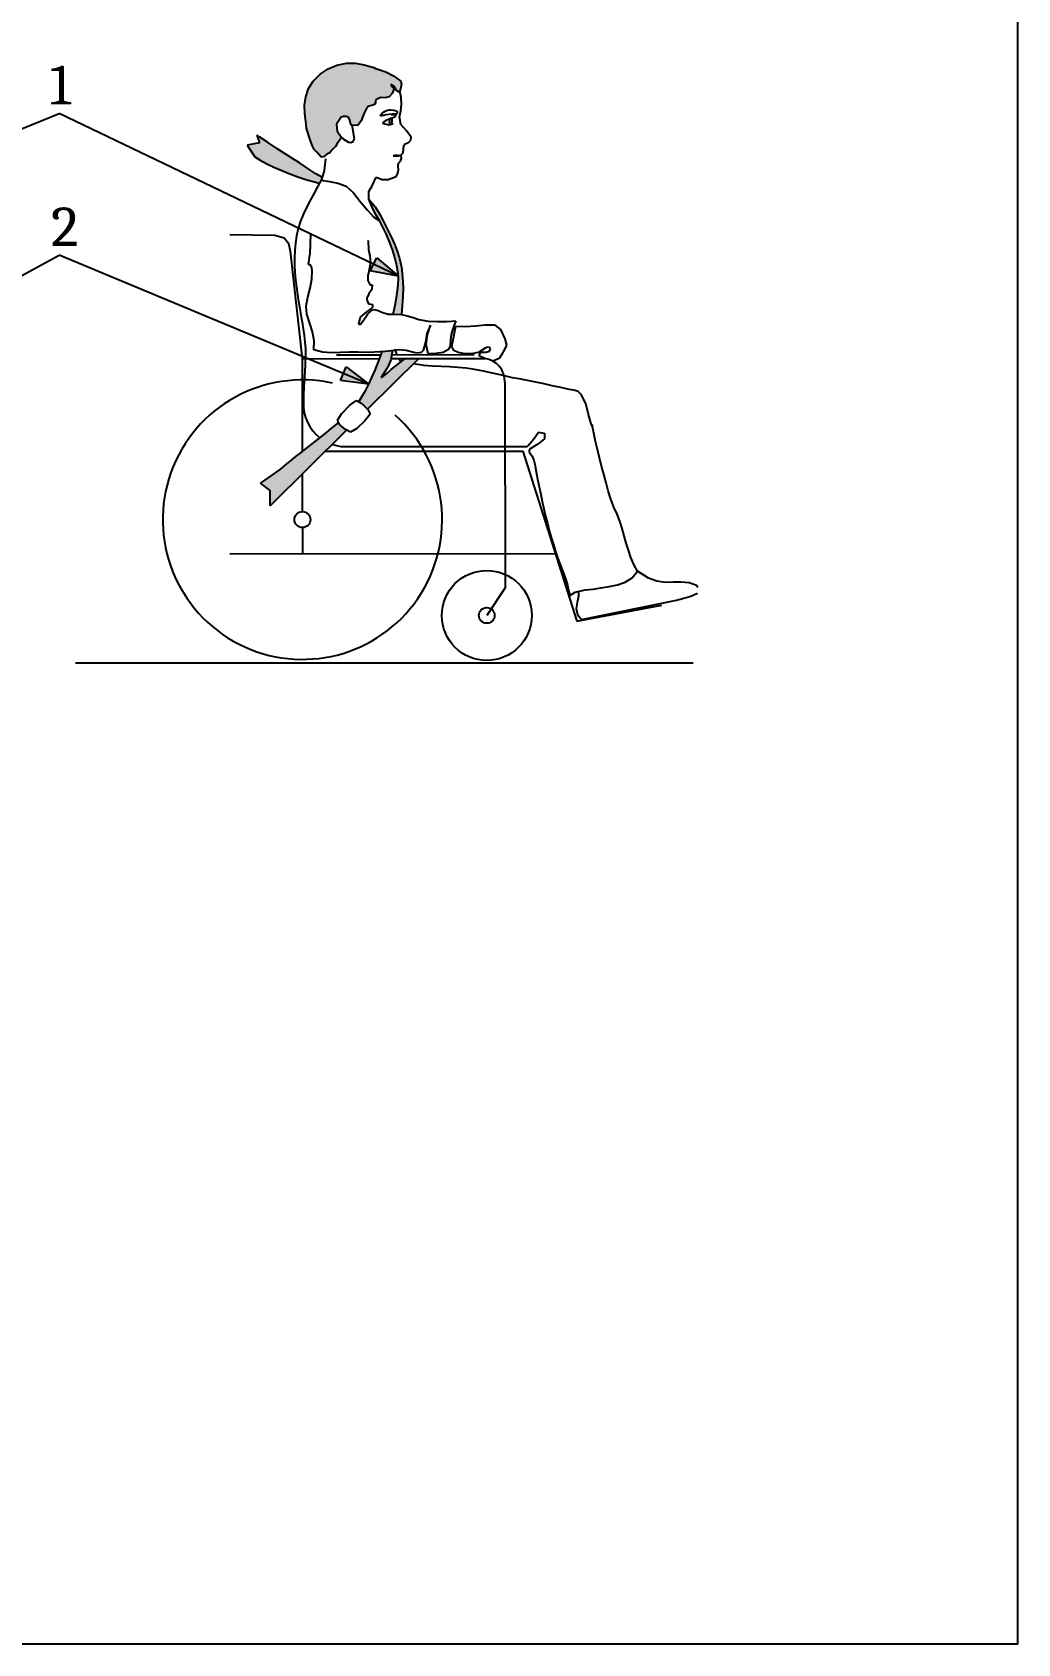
# Model space of a CAD drawing. Extents: x 0 to 170, y 0 to 235.
# Drawn here: x 80.6 to 170, y 0 to 146.1 of the extents above; entities that cross this region are included whole.
import ezdxf

# ---------------------------------------------------------------- set-up
doc = ezdxf.new("R2010")
doc.units = 0
for name, color, linetype in [('00.1-SYMBOLS', 3, 'CONTINUOUS'), ('00.3-HATCHING', 3, 'CONTINUOUS'), ('00.4-TEXT', 2, 'CONTINUOUS'), ('001-SYMBOLS', 2, 'CONTINUOUS'), ('01.4-CONTINUOUS-035', 7, 'CONTINUOUS'), ('013-CONTINUOUS-025', 3, 'CONTINUOUS'), ('014-CONTINUOUS-035', 4, 'CONTINUOUS'), ('015-CONTINUOUS-050', 7, 'CONTINUOUS')]:
    doc.layers.add(name, color=color, linetype=linetype)
doc.layers.add('00.8-CADRES', color=9, linetype='CONTINUOUS', plot=False)
doc.styles.add('Cambria-3-5', font='Cambria.ttf', dxfattribs={"height": 3.5})
doc.styles.add('Latin-2-5', font='ISOCP.SHX', dxfattribs={"height": 2.5})
doc.dimstyles.new('ISO129', dxfattribs={"dimscale": 0, "dimtxt": 2.5, "dimasz": 2.5, "dimexe": 1.5, "dimexo": 0, "dimgap": 1.5, "dimtad": 1, "dimdsep": 46, "dimlunit": 6, "dimtxsty": 'Latin-2-5', "dimcen": 2.5, "dimclrd": 256, "dimclre": 256, "dimclrt": 256, "dimaunit": 1, "dimadec": 0, "dimazin": 0, "dimtfac": 2.5, "dimtdec": 1, "dimtmove": 0, "dimatfit": 3, "dimfxl": 1, "dimtolj": 1, "dimtzin": 0, "dimarcsym": 0})

# ---------------------------------------------------------------- blocks, each defined once
blk = doc.blocks.new('FL30°')
at = {"layer": '001-SYMBOLS'}
blk.add_hatch(color=0, dxfattribs=at).paths.add_polyline_path([(0, 0), (-1, 0.268), (-1, -0.268)])
at = {"layer": '001-SYMBOLS', "color": 0}
for p, q in [((-1, 0.268), (0, 0)), ((-1, -0.268), (-1, 0.268)), ((-1, -0.268), (-1, 0.268)), ((0, 0), (-1, -0.268))]:
    blk.add_line(p, q, dxfattribs=at)

msp = doc.modelspace()

# ---------------------------------------------------------------- hatches: boundary and pattern name
at = {"layer": '00.3-HATCHING'}
for points in [[(109.94, 143.32), (109.14, 143.32), (108.26, 143.15), (107.46, 142.83), (106.73, 142.35), (106.1, 141.71), (105.68, 141.03), (105.43, 140.29), (105.32, 139.52), (105.34, 138.75), (105.4, 138.28), (105.46, 137.79), (105.5, 137.42), (105.82, 136.37), (106.03, 135.81), (106.2, 135.51), (106.44, 135.25), (106.82, 134.82), (107.04, 134.85), (107.35, 135.08), (107.6, 135.2), (107.69, 135.3), (107.89, 135.54), (108.12, 135.79), (108.29, 136.04), (108.5, 136.31), (108.68, 136.6), (108.28, 137.18), (108.22, 137.81), (108.63, 138.43), (108.84, 138.5), (109.09, 138.5), (109.3, 138.43), (109.44, 138.17), (109.5, 137.87), (109.57, 137.7), (110.15, 137.69), (110.46, 138.12), (110.69, 138.75), (110.99, 139.34), (111.16, 139.43), (111.41, 139.5), (111.67, 139.58), (111.76, 139.73), (111.77, 139.89), (111.8, 140.01), (112.22, 140.23), (112.6, 140.19), (113.01, 140.28), (113.27, 140.58), (113.44, 141.03), (113.17, 141.25), (113.17, 141.34), (113.17, 141.41), (113.17, 141.44), (113.46, 141.26), (113.65, 140.85), (113.9, 140.71), (114.02, 140.97), (114.1, 141.42), (114.06, 141.71), (113.4, 142.19), (112.69, 142.55), (111.88, 142.81), (111.75, 142.86), (111.6, 142.93), (111.48, 142.97), (110.72, 143.19)], [(103.65, 135.04), (102.82, 135.59), (101.95, 136.17), (101.26, 136.63), (100.99, 136.81), (101.23, 136.11), (100.12, 135.9), (100.8, 134.85), (101.3, 134.53), (101.89, 134.21), (102.55, 133.9), (103.25, 133.59), (103.98, 133.3), (104.72, 133.04), (105.43, 132.8), (106.1, 132.59), (106.66, 132.44), (106.85, 132.8), (106.91, 132.99), (106.36, 133.31), (105.62, 133.79), (104.86, 134.3), (104.24, 134.69)], [(114.23, 122.16), (114.25, 122.96), (114.21, 123.95), (114.1, 124.83), (113.94, 125.61), (113.73, 126.3), (113.49, 126.92), (113.25, 127.46), (113, 127.96), (112.76, 128.42), (112.55, 128.85), (112.19, 129.58), (111.72, 130.32), (111.16, 131), (111.37, 130.48), (111.53, 130.06), (111.83, 129.55), (112.14, 129), (112.45, 128.41), (112.75, 127.79), (113.04, 127.13), (113.3, 126.44), (113.52, 125.72), (113.7, 124.98), (113.82, 124.22), (113.84, 123.79), (113.82, 123.28), (113.76, 122.71), (113.67, 122.08), (113.54, 121.4), (113.38, 120.69), (113.36, 120.57), (114.1, 120.53), (114.18, 121.36)], [(110.87, 113.68), (110.59, 113.21), (110.23, 112.63), (110.53, 112.47), (111.04, 111.95), (115.68, 116.54), (114.44, 116.54), (113.19, 115.56), (112.74, 115.15), (112.39, 114.88), (112.27, 114.84), (112.47, 115.15), (112.7, 115.5), (112.92, 115.93), (113.14, 116.44), (113.31, 117.31), (112.36, 117.2), (112.26, 116.9), (112.26, 116.9), (111.99, 116.18), (111.72, 115.49), (111.43, 114.83), (111.15, 114.22)], [(104.17, 107.37), (103.86, 107.11), (103.12, 106.5), (102.29, 105.9), (101.61, 105.44), (101.34, 105.25), (102.2, 104.58), (102.2, 103.18), (109.13, 110.05), (109.03, 110.11), (108.53, 110.55), (108.42, 110.76), (107.72, 110.19), (107.14, 109.7), (106.56, 109.24), (106, 108.8), (105.47, 108.39), (104.98, 108.01), (104.54, 107.67)]]:
    msp.add_hatch(color=256, dxfattribs=at).paths.add_polyline_path(points)

# ---------------------------------------------------------------- linework, layer by layer
at = {"layer": '00.8-CADRES'}
msp.add_lwpolyline([(0, 0), (170, 0), (170, 235), (0, 235)], close=True, dxfattribs=at)
at = {"layer": '01.4-CONTINUOUS-035'}
for p, q in [((108.26, 143.15), (109.14, 143.32)), ((108.26, 143.15), (109.14, 143.32)), ((109.14, 143.32), (109.94, 143.32)), ((109.14, 143.32), (109.94, 143.32)), ((109.94, 143.32), (110.72, 143.19)), ((109.94, 143.32), (110.72, 143.19)), ((106.1, 141.71), (106.73, 142.35)), ((106.1, 141.71), (106.73, 142.35)), ((106.73, 142.35), (107.46, 142.83)), ((106.73, 142.35), (107.46, 142.83)), ((107.46, 142.83), (108.26, 143.15)), ((107.46, 142.83), (108.26, 143.15)), ((110.72, 143.19), (111.48, 142.97)), ((110.72, 143.19), (111.48, 142.97)), ((111.48, 142.97), (111.6, 142.93)), ((111.48, 142.97), (111.6, 142.93)), ((111.6, 142.93), (111.75, 142.86)), ((111.6, 142.93), (111.75, 142.86)), ((111.75, 142.86), (111.88, 142.81)), ((111.75, 142.86), (111.88, 142.81)), ((111.88, 142.81), (112.69, 142.55)), ((111.88, 142.81), (112.69, 142.55)), ((112.69, 142.55), (113.4, 142.19)), ((112.69, 142.55), (113.4, 142.19)), ((113.4, 142.19), (114.06, 141.71)), ((113.4, 142.19), (114.06, 141.71)), ((105.43, 140.29), (105.68, 141.03)), ((105.43, 140.29), (105.68, 141.03)), ((105.68, 141.03), (106.1, 141.71)), ((105.68, 141.03), (106.1, 141.71)), ((113.27, 140.58), (113.01, 140.28)), ((113.27, 140.58), (113.01, 140.28)), ((113.46, 141.26), (113.17, 141.44)), ((113.17, 141.44), (113.17, 141.41)), ((113.46, 141.26), (113.17, 141.44)), ((113.17, 141.41), (113.17, 141.34)), ((113.17, 141.34), (113.17, 141.25)), ((113.17, 141.25), (113.44, 141.03)), ((113.17, 141.25), (113.44, 141.03)), ((113.44, 141.03), (113.27, 140.58)), ((113.44, 141.03), (113.27, 140.58)), ((113.65, 140.85), (113.46, 141.26)), ((113.65, 140.85), (113.46, 141.26)), ((113.9, 140.71), (113.65, 140.85)), ((113.9, 140.71), (113.65, 140.85)), ((114.02, 140.97), (113.9, 140.71)), ((114.02, 140.97), (113.9, 140.71)), ((114.08, 140.22), (113.95, 140.81)), ((114.08, 140.22), (113.95, 140.81)), ((114.1, 141.42), (114.02, 140.97)), ((114.1, 141.42), (114.02, 140.97)), ((114.06, 141.71), (114.1, 141.42)), ((114.06, 141.71), (114.1, 141.42)), ((105.32, 139.52), (105.43, 140.29)), ((105.32, 139.52), (105.43, 140.29)), ((105.34, 138.75), (105.32, 139.52)), ((105.34, 138.75), (105.32, 139.52)), ((110.99, 139.34), (110.69, 138.75)), ((110.99, 139.34), (110.69, 138.75)), ((111.16, 139.43), (110.99, 139.34)), ((111.16, 139.43), (110.99, 139.34)), ((111.41, 139.5), (111.16, 139.43)), ((111.41, 139.5), (111.16, 139.43)), ((111.67, 139.58), (111.41, 139.5)), ((111.67, 139.58), (111.41, 139.5)), ((111.76, 139.73), (111.67, 139.58)), ((111.76, 139.73), (111.67, 139.58)), ((111.77, 139.89), (111.76, 139.73)), ((111.77, 139.89), (111.76, 139.73)), ((111.8, 140.01), (111.77, 139.89)), ((111.8, 140.01), (111.77, 139.89)), ((112.22, 140.23), (111.8, 140.01)), ((112.22, 140.23), (111.8, 140.01)), ((112.6, 140.19), (112.22, 140.23)), ((112.6, 140.19), (112.22, 140.23)), ((112.36, 138.79), (112.47, 138.88)), ((112.47, 138.88), (112.64, 138.99)), ((113.01, 140.28), (112.6, 140.19)), ((113.01, 140.28), (112.6, 140.19)), ((112.64, 138.99), (112.78, 139.03)), ((112.78, 139.03), (112.96, 139.1)), ((112.96, 139.1), (113.16, 139.11)), ((113.16, 139.11), (113.41, 139.08)), ((113.41, 139.08), (113.63, 139.02)), ((113.63, 139.02), (113.69, 138.97)), ((113.69, 138.97), (113.71, 138.89)), ((113.71, 138.89), (113.71, 138.8)), ((113.93, 138.48), (114.05, 139.01)), ((113.93, 138.48), (114.05, 139.01)), ((114.05, 139.01), (114.11, 139.6)), ((114.05, 139.01), (114.11, 139.6)), ((114.11, 139.6), (114.08, 140.22)), ((114.11, 139.6), (114.08, 140.22)), ((105.4, 138.28), (105.34, 138.75)), ((105.4, 138.28), (105.34, 138.75)), ((105.46, 137.79), (105.4, 138.28)), ((105.46, 137.79), (105.4, 138.28)), ((105.51, 137.38), (105.46, 137.79)), ((105.51, 137.38), (105.46, 137.79)), ((105.82, 136.37), (105.51, 137.4)), ((105.82, 136.37), (105.51, 137.4)), ((105.51, 137.4), (105.51, 137.38)), ((105.51, 137.4), (105.51, 137.38)), ((108.63, 138.43), (108.22, 137.81)), ((108.63, 138.43), (108.22, 137.81)), ((108.22, 137.81), (108.28, 137.18)), ((108.22, 137.81), (108.28, 137.18)), ((108.84, 138.5), (108.63, 138.43)), ((108.84, 138.5), (108.63, 138.43)), ((109.09, 138.5), (108.84, 138.5)), ((109.09, 138.5), (108.84, 138.5)), ((109.3, 138.43), (109.09, 138.5)), ((109.3, 138.43), (109.09, 138.5)), ((109.44, 138.17), (109.3, 138.43)), ((109.44, 138.17), (109.3, 138.43)), ((109.5, 137.87), (109.44, 138.17)), ((109.5, 137.87), (109.44, 138.17)), ((109.57, 137.7), (109.5, 137.87)), ((109.57, 137.7), (109.5, 137.87)), ((110.15, 137.69), (109.57, 137.7)), ((110.15, 137.69), (109.57, 137.7)), ((109.86, 136.46), (109.63, 137.7)), ((110.46, 138.12), (110.15, 137.69)), ((110.46, 138.12), (110.15, 137.69)), ((110.69, 138.75), (110.46, 138.12)), ((110.69, 138.75), (110.46, 138.12)), ((112.21, 138.53), (112.27, 138.69)), ((112.38, 138.59), (112.21, 138.53)), ((112.27, 138.69), (112.36, 138.79)), ((112.52, 138.6), (112.38, 138.59)), ((112.49, 137.97), (112.39, 137.89)), ((112.39, 137.89), (112.59, 137.83)), ((112.72, 138.13), (112.49, 137.97)), ((112.72, 138.64), (112.52, 138.6)), ((112.59, 137.83), (112.96, 137.75)), ((112.97, 138.69), (112.72, 138.64)), ((112.99, 138.27), (112.72, 138.13)), ((112.96, 137.75), (113.31, 137.84)), ((113.29, 138.7), (112.97, 138.69)), ((113.13, 138.32), (112.99, 138.27)), ((113.03, 137.98), (113.06, 138.15)), ((113.03, 137.98), (113.06, 138.15)), ((113.07, 137.81), (113.03, 137.98)), ((113.07, 137.81), (113.03, 137.98)), ((113.06, 138.15), (113.09, 138.32)), ((113.06, 138.15), (113.09, 138.32)), ((113.12, 137.79), (113.07, 137.81)), ((113.12, 137.79), (113.07, 137.81)), ((113.09, 138.32), (113.09, 138.31)), ((113.09, 138.32), (113.09, 138.31)), ((113.09, 138.29), (113.28, 138.32)), ((113.09, 138.31), (113.09, 138.3)), ((113.09, 138.31), (113.09, 138.3)), ((113.09, 138.3), (113.09, 138.29)), ((113.09, 138.3), (113.09, 138.29)), ((113.17, 137.83), (113.12, 137.79)), ((113.17, 137.83), (113.12, 137.79)), ((113.26, 138.35), (113.13, 138.32)), ((113.37, 138.7), (113.17, 138.67)), ((113.17, 138.67), (113.63, 138.67)), ((113.2, 137.89), (113.17, 137.83)), ((113.2, 137.89), (113.17, 137.83)), ((113.24, 138.03), (113.2, 137.89)), ((113.24, 138.03), (113.2, 137.89)), ((113.25, 138.18), (113.24, 138.03)), ((113.25, 138.18), (113.24, 138.03)), ((113.26, 138.33), (113.25, 138.32)), ((113.25, 138.32), (113.25, 138.18)), ((113.26, 138.32), (113.25, 138.32)), ((113.25, 138.32), (113.25, 138.18)), ((113.42, 138.4), (113.26, 138.35)), ((113.27, 138.33), (113.26, 138.33)), ((113.27, 138.32), (113.26, 138.32)), ((113.28, 138.32), (113.27, 138.33)), ((113.28, 138.32), (113.27, 138.32)), ((113.55, 138.72), (113.29, 138.7)), ((113.31, 137.84), (113.32, 137.85)), ((113.32, 137.85), (113.35, 137.88)), ((113.35, 137.88), (113.36, 137.89)), ((113.59, 138.7), (113.37, 138.7)), ((113.49, 138.45), (113.42, 138.4)), ((113.56, 138.53), (113.49, 138.45)), ((113.59, 138.69), (113.55, 138.72)), ((113.63, 138.62), (113.56, 138.53)), ((113.71, 138.8), (113.59, 138.7)), ((113.61, 138.65), (113.59, 138.69)), ((113.63, 138.67), (113.61, 138.65)), ((114.06, 137.77), (113.93, 138.48)), ((114.06, 137.77), (113.93, 138.48)), ((114.59, 137.18), (114.06, 137.77)), ((114.59, 137.18), (114.06, 137.77)), ((101.23, 136.11), (100.12, 135.9)), ((100.99, 136.81), (101.23, 136.11)), ((101.26, 136.63), (100.99, 136.81)), ((101.95, 136.17), (101.26, 136.63)), ((102.82, 135.59), (101.95, 136.17)), ((106.03, 135.81), (105.82, 136.37)), ((106.03, 135.81), (105.82, 136.37)), ((108.29, 136.04), (108.12, 135.79)), ((108.29, 136.04), (108.12, 135.79)), ((108.28, 137.18), (108.68, 136.6)), ((108.28, 137.18), (108.68, 136.6)), ((108.5, 136.31), (108.29, 136.04)), ((108.5, 136.31), (108.29, 136.04)), ((108.68, 136.6), (108.5, 136.31)), ((108.68, 136.6), (108.5, 136.31)), ((108.68, 136.6), (108.86, 136.44)), ((108.86, 136.44), (109.3, 136.17)), ((108.86, 136.44), (109.3, 136.17)), ((109.3, 136.17), (109.53, 136.13)), ((109.3, 136.17), (109.53, 136.13)), ((109.53, 136.13), (109.74, 136.23)), ((109.53, 136.13), (109.74, 136.23)), ((109.74, 136.23), (109.86, 136.46)), ((109.74, 136.23), (109.86, 136.46)), ((114.33, 135.88), (114.44, 136.03)), ((114.33, 135.88), (114.44, 136.03)), ((114.44, 136.03), (114.76, 136.15)), ((114.44, 136.03), (114.76, 136.15)), ((115, 136.62), (114.59, 137.18)), ((115, 136.62), (114.59, 137.18)), ((114.76, 136.15), (114.97, 136.36)), ((114.76, 136.15), (114.97, 136.36)), ((114.97, 136.36), (115, 136.62)), ((114.97, 136.36), (115, 136.62)), ((100.12, 135.9), (100.8, 134.85)), ((100.8, 134.85), (101.3, 134.53)), ((101.3, 134.53), (101.89, 134.21)), ((103.65, 135.04), (102.82, 135.59)), ((104.24, 134.69), (103.65, 135.04)), ((104.86, 134.3), (104.24, 134.69)), ((106.2, 135.51), (106.03, 135.81)), ((106.2, 135.51), (106.03, 135.81)), ((106.44, 135.25), (106.2, 135.51)), ((106.44, 135.25), (106.2, 135.51)), ((106.82, 134.82), (106.44, 135.25)), ((106.82, 134.82), (106.44, 135.25)), ((107.04, 134.85), (106.82, 134.82)), ((107.04, 134.85), (106.82, 134.82)), ((107.35, 135.08), (107.04, 134.85)), ((107.35, 135.08), (107.04, 134.85)), ((107.22, 134.65), (107.1, 133.61)), ((107.22, 134.65), (107.1, 133.61)), ((107.6, 135.2), (107.35, 135.08)), ((107.6, 135.2), (107.35, 135.08)), ((107.69, 135.3), (107.6, 135.2)), ((107.69, 135.3), (107.6, 135.2)), ((107.89, 135.54), (107.69, 135.3)), ((107.89, 135.54), (107.69, 135.3)), ((108.12, 135.79), (107.89, 135.54)), ((108.12, 135.79), (107.89, 135.54)), ((113.51, 134.95), (113.36, 134.93)), ((113.51, 134.95), (113.36, 134.93)), ((113.36, 134.93), (113.65, 134.91)), ((113.36, 134.93), (113.65, 134.91)), ((113.82, 134.96), (113.51, 134.95)), ((113.82, 134.96), (113.51, 134.95)), ((113.65, 134.91), (114.02, 134.97)), ((113.65, 134.91), (114.02, 134.97)), ((114.01, 134.93), (113.82, 134.96)), ((114.01, 134.93), (113.82, 134.96)), ((113.85, 134.27), (114.01, 134.45)), ((113.85, 134.27), (114.01, 134.45)), ((114.06, 134.89), (114.01, 134.93)), ((114.06, 134.89), (114.01, 134.93)), ((114.01, 134.45), (114.12, 134.71)), ((114.01, 134.45), (114.12, 134.71)), ((114.02, 134.97), (114.28, 135.2)), ((114.02, 134.97), (114.28, 135.2)), ((114.1, 134.81), (114.06, 134.89)), ((114.1, 134.81), (114.06, 134.89)), ((114.12, 134.71), (114.1, 134.81)), ((114.12, 134.71), (114.1, 134.81)), ((114.28, 135.2), (114.29, 135.53)), ((114.28, 135.2), (114.29, 135.53)), ((114.29, 135.53), (114.33, 135.88)), ((114.29, 135.53), (114.33, 135.88)), ((101.89, 134.21), (102.55, 133.9)), ((102.55, 133.9), (103.25, 133.59)), ((103.25, 133.59), (103.98, 133.3)), ((103.98, 133.3), (104.72, 133.04)), ((104.72, 133.04), (105.43, 132.8)), ((105.62, 133.79), (104.86, 134.3)), ((106.36, 133.31), (105.62, 133.79)), ((106.9, 132.99), (106.36, 133.31)), ((107.1, 133.61), (106.85, 132.8)), ((107.1, 133.61), (106.85, 132.8)), ((111.47, 132.26), (111.83, 132.99)), ((111.47, 132.26), (111.83, 132.99)), ((111.83, 132.99), (112.37, 132.8)), ((111.83, 132.99), (112.37, 132.8)), ((112.91, 132.78), (113.63, 133.05)), ((112.91, 132.78), (113.63, 133.05)), ((113.63, 133.05), (113.75, 133.26)), ((113.63, 133.05), (113.75, 133.26)), ((113.75, 133.26), (113.83, 133.65)), ((113.75, 133.26), (113.83, 133.65)), ((113.82, 133.99), (113.85, 134.27)), ((113.82, 133.99), (113.85, 134.27)), ((113.83, 133.65), (113.82, 133.99)), ((113.83, 133.65), (113.82, 133.99)), ((105.43, 132.8), (106.1, 132.59)), ((106.19, 131.56), (105.85, 130.93)), ((106.19, 131.56), (105.85, 130.93)), ((106.1, 132.59), (106.66, 132.44)), ((106.53, 132.19), (106.19, 131.56)), ((106.53, 132.19), (106.19, 131.56)), ((106.85, 132.8), (106.53, 132.19)), ((106.85, 132.8), (106.53, 132.19)), ((106.82, 132.74), (107.58, 132.59)), ((107.58, 132.59), (108.34, 132.46)), ((108.34, 132.46), (109.1, 132.17)), ((109.1, 132.17), (109.76, 131.59)), ((109.76, 131.59), (110.37, 130.78)), ((111.16, 131.71), (111.47, 132.26)), ((111.16, 131.71), (111.47, 132.26)), ((111.16, 131), (111.16, 131.71)), ((111.16, 131), (111.16, 131.71)), ((112.37, 132.8), (112.91, 132.78)), ((112.37, 132.8), (112.91, 132.78)), ((105.53, 130.3), (105.23, 129.66)), ((105.53, 130.3), (105.23, 129.66)), ((105.85, 130.93), (105.53, 130.3)), ((105.85, 130.93), (105.53, 130.3)), ((110.37, 130.78), (111.02, 129.99)), ((111.37, 130.48), (111.16, 131)), ((111.16, 131), (111.72, 130.32)), ((111.53, 130.06), (111.37, 130.48)), ((111.72, 130.32), (112.19, 129.58)), ((104.96, 129.01), (104.75, 128.35)), ((104.96, 129.01), (104.75, 128.35)), ((105.23, 129.66), (104.96, 129.01)), ((105.23, 129.66), (104.96, 129.01)), ((111.02, 129.99), (111.62, 129.36)), ((111.83, 129.55), (111.53, 130.06)), ((111.62, 129.36), (112.1, 129.06)), ((112.14, 129), (111.83, 129.55)), ((112.45, 128.41), (112.14, 129)), ((112.19, 129.58), (112.55, 128.85)), ((112.55, 128.85), (112.76, 128.42)), ((98.54, 127.8), (102.63, 127.75)), ((102.63, 127.75), (103.46, 127.5)), ((103.46, 127.5), (103.86, 127.02)), ((104.59, 127.69), (104.49, 127.01)), ((104.59, 127.69), (104.49, 127.01)), ((104.75, 128.35), (104.59, 127.69)), ((104.75, 128.35), (104.59, 127.69)), ((105.85, 126.86), (105.88, 127.91)), ((105.85, 126.86), (105.88, 127.91)), ((111.1, 127.23), (111.1, 127.25)), ((111.1, 127.25), (111.1, 127.23)), ((111.1, 127.23), (111.1, 127.23)), ((111.1, 127.23), (111.12, 126.44)), ((111.1, 127.23), (111.12, 126.44)), ((112.75, 127.79), (112.45, 128.41)), ((113.04, 127.13), (112.75, 127.79)), ((112.76, 128.42), (113, 127.96)), ((113, 127.96), (113.25, 127.46)), ((113.25, 127.46), (113.49, 126.92)), ((103.86, 127.02), (104.03, 126.29)), ((104.03, 126.29), (105.1, 116.53)), ((104.43, 126.34), (104.4, 125.67)), ((104.43, 126.34), (104.4, 125.67)), ((104.49, 127.01), (104.43, 126.34)), ((104.49, 127.01), (104.43, 126.34)), ((105.69, 125.11), (105.84, 126.12)), ((105.69, 125.11), (105.84, 126.12)), ((105.84, 126.12), (105.85, 126.86)), ((105.84, 126.12), (105.85, 126.86)), ((111.12, 126.44), (111.23, 125.86)), ((111.12, 126.44), (111.23, 125.86)), ((111.23, 125.86), (111.29, 125.26)), ((111.23, 125.86), (111.29, 125.26)), ((113.3, 126.44), (113.04, 127.13)), ((113.52, 125.72), (113.3, 126.44)), ((113.49, 126.92), (113.73, 126.3)), ((113.7, 124.98), (113.52, 125.72)), ((113.73, 126.3), (113.94, 125.61)), ((104.4, 125.67), (104.41, 125)), ((104.4, 125.67), (104.41, 125)), ((104.41, 125), (104.45, 124.34)), ((104.41, 125), (104.45, 124.34)), ((104.45, 124.34), (104.51, 123.68)), ((104.45, 124.34), (104.51, 123.68)), ((105.92, 124.97), (105.69, 125.11)), ((105.92, 124.97), (105.69, 125.11)), ((105.99, 124.75), (105.92, 124.97)), ((105.99, 124.75), (105.92, 124.97)), ((106.02, 124.54), (105.99, 124.75)), ((106.02, 124.54), (105.99, 124.75)), ((105.99, 123.76), (106.02, 124.54)), ((105.99, 123.76), (106.02, 124.54)), ((111.16, 124.44), (111.07, 124.04)), ((111.16, 124.44), (111.07, 124.04)), ((111.29, 125.26), (111.16, 124.44)), ((111.29, 125.26), (111.16, 124.44)), ((113.82, 124.22), (113.7, 124.98)), ((113.84, 123.79), (113.82, 124.22)), ((113.94, 125.61), (114.1, 124.83)), ((114.1, 124.83), (114.21, 123.95)), ((104.51, 123.68), (104.58, 123.02)), ((104.51, 123.68), (104.58, 123.02)), ((104.58, 123.02), (104.68, 122.37)), ((104.58, 123.02), (104.68, 122.37)), ((105.61, 122.11), (105.82, 122.94)), ((105.61, 122.11), (105.82, 122.94)), ((105.82, 122.94), (105.99, 123.76)), ((105.82, 122.94), (105.99, 123.76)), ((111.07, 124.04), (111.07, 123.63)), ((111.07, 124.04), (111.07, 123.63)), ((111.07, 123.63), (111.24, 123.25)), ((111.07, 123.63), (111.24, 123.25)), ((111.41, 122.8), (111.15, 122.42)), ((111.41, 122.8), (111.15, 122.42)), ((111.24, 123.25), (111.3, 123.23)), ((111.24, 123.25), (111.3, 123.23)), ((111.3, 123.23), (111.4, 123.23)), ((111.3, 123.23), (111.4, 123.23)), ((111.4, 123.23), (111.45, 123.23)), ((111.4, 123.23), (111.45, 123.23)), ((111.45, 123.23), (111.41, 122.8)), ((111.45, 123.23), (111.41, 122.8)), ((113.76, 122.71), (113.82, 123.28)), ((113.82, 123.28), (113.84, 123.79)), ((114.21, 123.95), (114.25, 122.96)), ((114.25, 122.96), (114.23, 122.16)), ((114.25, 122.96), (114.25, 122.96)), ((104.68, 122.37), (104.78, 121.73)), ((104.68, 122.37), (104.78, 121.73)), ((104.78, 121.73), (104.88, 121.1)), ((104.78, 121.73), (104.88, 121.1)), ((105.48, 121.31), (105.61, 122.11)), ((105.48, 121.31), (105.61, 122.11)), ((105.53, 120.56), (105.48, 121.31)), ((105.53, 120.56), (105.48, 121.31)), ((111.15, 122.42), (110.97, 122.01)), ((111.15, 122.42), (110.97, 122.01)), ((110.97, 122.01), (111, 121.74)), ((110.97, 122.01), (111, 121.74)), ((111, 121.74), (111.16, 121.51)), ((111, 121.74), (111.16, 121.51)), ((111.16, 121.51), (111.48, 121.45)), ((111.16, 121.51), (111.48, 121.45)), ((111.48, 121.45), (111.48, 121.36)), ((111.48, 121.45), (111.48, 121.36)), ((111.48, 121.36), (111.49, 121.26)), ((111.48, 121.36), (111.49, 121.26)), ((113.38, 120.69), (113.54, 121.4)), ((113.54, 121.4), (113.67, 122.08)), ((113.67, 122.08), (113.76, 122.71)), ((114.18, 121.36), (114.1, 120.53)), ((114.23, 122.16), (114.18, 121.36)), ((104.88, 121.1), (104.99, 120.47)), ((104.88, 121.1), (104.99, 120.47)), ((104.99, 120.47), (105.1, 119.85)), ((104.99, 120.47), (105.1, 119.85)), ((105.1, 119.85), (105.2, 119.23)), ((105.1, 119.85), (105.2, 119.23)), ((105.79, 119.74), (105.53, 120.56)), ((105.79, 119.74), (105.53, 120.56)), ((110.37, 120.31), (110.21, 119.67)), ((110.37, 120.31), (110.21, 119.67)), ((110.91, 120.76), (110.37, 120.31)), ((110.91, 120.76), (110.37, 120.31)), ((110.43, 119.7), (110.75, 120.14)), ((110.43, 119.7), (110.75, 120.14)), ((110.75, 120.14), (111.05, 120.59)), ((110.75, 120.14), (111.05, 120.59)), ((111.48, 121.18), (110.91, 120.76)), ((111.48, 121.18), (110.91, 120.76)), ((111.05, 120.59), (111.42, 120.94)), ((111.05, 120.59), (111.42, 120.94)), ((111.42, 120.94), (111.7, 120.99)), ((111.42, 120.94), (111.7, 120.99)), ((111.49, 121.26), (111.48, 121.18)), ((111.49, 121.26), (111.48, 121.18)), ((111.7, 120.99), (112.01, 120.91)), ((111.7, 120.99), (112.01, 120.91)), ((112.01, 120.91), (112.34, 120.75)), ((112.01, 120.91), (112.34, 120.75)), ((112.34, 120.75), (112.9, 120.57)), ((112.34, 120.75), (112.9, 120.57)), ((112.9, 120.57), (113.36, 120.57)), ((113.36, 120.57), (113.38, 120.69)), ((113.36, 120.57), (114.1, 120.53)), ((114.1, 120.53), (114.63, 120.41)), ((114.63, 120.41), (115.16, 120.26)), ((114.63, 120.41), (115.16, 120.26)), ((115.16, 120.26), (115.7, 120.1)), ((115.16, 120.26), (115.7, 120.1)), ((115.7, 120.1), (116.53, 119.95)), ((115.7, 120.1), (116.53, 119.95)), ((116.53, 119.95), (117.37, 119.9)), ((116.53, 119.95), (117.37, 119.9)), ((117.37, 119.9), (118.21, 119.91)), ((117.37, 119.9), (118.21, 119.91)), ((118.21, 119.91), (119.04, 119.97)), ((118.21, 119.91), (119.04, 119.97)), ((119.04, 119.97), (118.89, 119.57)), ((119.04, 119.97), (118.89, 119.57)), ((105.2, 119.23), (105.28, 118.63)), ((105.2, 119.23), (105.28, 118.63)), ((105.28, 118.63), (105.35, 118.04)), ((105.28, 118.63), (105.35, 118.04)), ((106.04, 118.96), (105.79, 119.74)), ((106.04, 118.96), (105.79, 119.74)), ((106.2, 118.17), (106.04, 118.96)), ((106.2, 118.17), (106.04, 118.96)), ((110.21, 119.67), (110.26, 119.67)), ((110.21, 119.67), (110.26, 119.67)), ((110.26, 119.67), (110.36, 119.67)), ((110.26, 119.67), (110.36, 119.67)), ((110.36, 119.67), (110.43, 119.7)), ((110.36, 119.67), (110.43, 119.7)), ((116.42, 118.83), (116.28, 118.04)), ((116.42, 118.83), (116.28, 118.04)), ((116.34, 117.86), (116.46, 118.74)), ((116.34, 117.86), (116.46, 118.74)), ((116.73, 119.59), (116.42, 118.83)), ((116.73, 119.59), (116.42, 118.83)), ((116.46, 118.74), (116.73, 119.59)), ((116.46, 118.74), (116.73, 119.59)), ((118.61, 118.73), (118.56, 118.21)), ((118.61, 118.73), (118.56, 118.21)), ((118.74, 119.15), (118.61, 118.73)), ((118.74, 119.15), (118.61, 118.73)), ((118.69, 117.63), (119.04, 119.49)), ((118.89, 119.57), (118.74, 119.15)), ((118.89, 119.57), (118.74, 119.15)), ((119.04, 119.49), (119.91, 119.47)), ((119.04, 119.49), (119.91, 119.47)), ((119.91, 119.47), (120.82, 119.53)), ((119.91, 119.47), (120.82, 119.53)), ((120.82, 119.53), (121.71, 119.61)), ((120.82, 119.53), (121.71, 119.61)), ((121.71, 119.61), (122.54, 119.62)), ((121.71, 119.61), (122.54, 119.62)), ((122.54, 119.62), (123.09, 119.18)), ((122.54, 119.62), (123.09, 119.18)), ((123.09, 119.18), (123.47, 118.35)), ((123.09, 119.18), (123.47, 118.35)), ((105.35, 118.04), (105.4, 117.45)), ((105.35, 118.04), (105.4, 117.45)), ((105.4, 117.45), (105.42, 116.88)), ((105.4, 117.45), (105.42, 116.88)), ((106.15, 117.33), (106.2, 118.17)), ((106.15, 117.33), (106.2, 118.17)), ((106.95, 117.13), (106.15, 117.33)), ((106.95, 117.13), (106.15, 117.33)), ((107.75, 117.07), (106.95, 117.13)), ((107.75, 117.07), (106.95, 117.13)), ((108.57, 117.09), (107.75, 117.07)), ((108.57, 117.09), (107.75, 117.07)), ((109.38, 117.12), (108.57, 117.09)), ((109.38, 117.12), (108.57, 117.09)), ((110.19, 117.12), (109.38, 117.12)), ((110.19, 117.12), (109.38, 117.12)), ((111.16, 117.11), (110.19, 117.12)), ((111.16, 117.11), (110.19, 117.12)), ((112.16, 117.17), (111.16, 117.11)), ((112.16, 117.17), (111.16, 117.11)), ((112.36, 117.2), (112.16, 117.17)), ((112.36, 117.2), (112.16, 117.17)), ((112.26, 116.91), (112.36, 117.2)), ((112.36, 117.2), (113.44, 117.32)), ((113.31, 117.31), (113.14, 116.44)), ((113.86, 117.35), (113.44, 117.32)), ((113.86, 117.35), (113.44, 117.32)), ((113.68, 116.92), (113.56, 117.33)), ((114.53, 117.27), (113.86, 117.35)), ((114.53, 117.27), (113.86, 117.35)), ((115.22, 117.09), (114.53, 117.27)), ((115.22, 117.09), (114.53, 117.27)), ((115.57, 117.05), (115.22, 117.09)), ((115.57, 117.05), (115.22, 117.09)), ((115.89, 117.1), (115.57, 117.05)), ((115.89, 117.1), (115.57, 117.05)), ((116.08, 117.28), (115.89, 117.1)), ((116.08, 117.28), (115.89, 117.1)), ((116.28, 118.04), (116.08, 117.28)), ((116.28, 118.04), (116.08, 117.28)), ((116.54, 116.98), (116.34, 117.86)), ((116.54, 116.98), (116.34, 117.86)), ((117.22, 117.01), (116.54, 116.98)), ((117.22, 117.01), (116.54, 116.98)), ((117.89, 117.1), (117.22, 117.01)), ((117.89, 117.1), (117.22, 117.01)), ((118.39, 117.36), (117.89, 117.1)), ((118.39, 117.36), (117.89, 117.1)), ((118.53, 117.7), (118.39, 117.36)), ((118.53, 117.7), (118.39, 117.36)), ((118.56, 118.21), (118.53, 117.7)), ((118.56, 118.21), (118.53, 117.7)), ((118.87, 117.29), (118.69, 117.63)), ((118.87, 117.29), (118.69, 117.63)), ((119.26, 117.1), (118.87, 117.29)), ((119.26, 117.1), (118.87, 117.29)), ((119.71, 117.01), (119.26, 117.1)), ((119.71, 117.01), (119.26, 117.1)), ((120.41, 116.97), (119.71, 117.01)), ((120.41, 116.97), (119.71, 117.01)), ((121.09, 117.11), (120.41, 116.97)), ((121.09, 117.11), (120.41, 116.97)), ((121.7, 117.49), (121.09, 117.11)), ((121.7, 117.49), (121.09, 117.11)), ((121.19, 116.9), (121.27, 117.06)), ((121.19, 116.9), (121.27, 117.06)), ((121.27, 117.06), (121.35, 117.14)), ((121.27, 117.06), (121.35, 117.14)), ((121.35, 117.14), (121.76, 117.12)), ((121.35, 117.14), (121.76, 117.12)), ((121.86, 117.56), (121.7, 117.49)), ((121.86, 117.56), (121.7, 117.49)), ((121.76, 117.12), (122.08, 117.21)), ((121.76, 117.12), (122.08, 117.21)), ((122.07, 117.57), (121.86, 117.56)), ((122.07, 117.57), (121.86, 117.56)), ((122.19, 117.44), (122.07, 117.57)), ((122.19, 117.44), (122.07, 117.57)), ((122.08, 117.21), (122.19, 117.44)), ((122.08, 117.21), (122.19, 117.44)), ((123.49, 117.44), (123.19, 116.89)), ((123.49, 117.44), (123.19, 116.89)), ((123.47, 118.35), (123.64, 117.76)), ((123.47, 118.35), (123.64, 117.76)), ((123.64, 117.76), (123.49, 117.44)), ((123.64, 117.76), (123.49, 117.44)), ((105.1, 116.53), (112.12, 116.54)), ((105.1, 116.53), (105.11, 108.11)), ((105.39, 115.94), (105.33, 114.88)), ((105.39, 115.94), (105.33, 114.88)), ((105.42, 116.88), (105.39, 115.94)), ((105.42, 116.88), (105.39, 115.94)), ((115.68, 116.54), (111.04, 111.95)), ((111.43, 114.83), (111.72, 115.49)), ((111.72, 115.49), (111.99, 116.18)), ((111.99, 116.18), (112.26, 116.91)), ((112.7, 115.5), (112.47, 115.15)), ((112.92, 115.93), (112.7, 115.5)), ((112.74, 115.15), (113.19, 115.56)), ((113.14, 116.44), (112.92, 115.93)), ((113.17, 116.54), (121.68, 116.55)), ((113.19, 115.56), (114.44, 116.54)), ((114.05, 116.24), (113.85, 116.54)), ((116.15, 115.93), (115.2, 116.08)), ((116.92, 115.87), (116.15, 115.93)), ((116.92, 115.87), (116.15, 115.93)), ((117.7, 115.82), (116.92, 115.87)), ((117.7, 115.82), (116.92, 115.87)), ((118.47, 115.79), (117.7, 115.82)), ((118.47, 115.79), (117.7, 115.82)), ((119.23, 115.75), (118.47, 115.79)), ((119.23, 115.75), (118.47, 115.79)), ((119.98, 115.69), (119.23, 115.75)), ((119.98, 115.69), (119.23, 115.75)), ((120.56, 115.6), (119.98, 115.69)), ((120.56, 115.6), (119.98, 115.69)), ((121.4, 115.43), (120.56, 115.6)), ((121.4, 115.43), (120.56, 115.6)), ((121.16, 116.8), (121.19, 116.9)), ((121.16, 116.8), (121.19, 116.9)), ((121.68, 116.55), (121.16, 116.8)), ((122.97, 116.55), (122.41, 116.31)), ((123.19, 116.89), (122.97, 116.55)), ((123.19, 116.89), (122.97, 116.55)), ((105.33, 114.88), (105.26, 113.97)), ((105.33, 114.88), (105.26, 113.97)), ((110.87, 113.68), (111.15, 114.22)), ((111.15, 114.22), (111.43, 114.83)), ((112.47, 115.15), (112.27, 114.84)), ((112.27, 114.84), (112.39, 114.88)), ((112.39, 114.88), (112.74, 115.15)), ((122.37, 115.21), (121.4, 115.43)), ((122.37, 115.21), (121.4, 115.43)), ((123.34, 115), (122.37, 115.21)), ((123.34, 115), (122.37, 115.21)), ((124.18, 114.81), (123.34, 115)), ((124.18, 114.81), (123.34, 115)), ((123.48, 114.4), (123.51, 95.75)), ((124.77, 114.7), (124.18, 114.81)), ((124.77, 114.7), (124.18, 114.81)), ((125.54, 114.56), (124.77, 114.7)), ((125.54, 114.56), (124.77, 114.7)), ((126.3, 114.4), (125.54, 114.56)), ((126.3, 114.4), (125.54, 114.56)), ((127.04, 114.25), (126.3, 114.4)), ((127.04, 114.25), (126.3, 114.4)), ((127.79, 114.08), (127.04, 114.25)), ((127.79, 114.08), (127.04, 114.25)), ((128.55, 113.92), (127.79, 114.08)), ((128.55, 113.92), (127.79, 114.08)), ((105.26, 113.97), (105.22, 113.24)), ((105.26, 113.97), (105.22, 113.24)), ((105.22, 113.24), (105.22, 112.54)), ((105.22, 113.24), (105.22, 112.54)), ((109.44, 112.33), (110.03, 112.73)), ((110.03, 112.73), (110.53, 112.47)), ((110.23, 112.63), (110.59, 113.21)), ((110.59, 113.21), (110.87, 113.68)), ((129.32, 113.75), (128.55, 113.92)), ((129.32, 113.75), (128.55, 113.92)), ((129.73, 113.68), (129.32, 113.75)), ((129.73, 113.68), (129.32, 113.75)), ((130.12, 113.55), (129.73, 113.68)), ((130.12, 113.55), (129.73, 113.68)), ((130.42, 113.3), (130.12, 113.55)), ((130.42, 113.3), (130.12, 113.55)), ((130.82, 112.47), (130.42, 113.3)), ((130.82, 112.47), (130.42, 113.3)), ((108.3, 110.96), (108.68, 111.54)), ((108.68, 111.54), (109.44, 112.33)), ((110.53, 112.47), (111.06, 111.94)), ((111.26, 111.49), (110.8, 110.91)), ((111.06, 111.94), (111.26, 111.49)), ((131.04, 111.59), (130.82, 112.47)), ((131.04, 111.59), (130.82, 112.47)), ((131.28, 110.71), (131.04, 111.59)), ((131.28, 110.71), (131.04, 111.59)), ((109.13, 110.05), (102.2, 103.18)), ((106.56, 109.24), (107.14, 109.7)), ((107.14, 109.7), (107.72, 110.19)), ((107.72, 110.19), (108.42, 110.76)), ((108.53, 110.55), (108.3, 110.96)), ((109.03, 110.11), (108.53, 110.55)), ((109.49, 109.88), (109.03, 110.11)), ((110.06, 110.2), (109.49, 109.88)), ((110.8, 110.91), (110.06, 110.2)), ((126.1, 109.26), (126.55, 109.86)), ((126.1, 109.26), (126.55, 109.86)), ((126.55, 109.86), (127.08, 109.77)), ((126.55, 109.86), (127.08, 109.77)), ((127.08, 109.77), (127.09, 109.26)), ((127.08, 109.77), (127.09, 109.26)), ((131.3, 110.65), (131.28, 110.71)), ((131.3, 110.65), (131.28, 110.71)), ((131.36, 110.5), (131.3, 110.65)), ((131.36, 110.5), (131.3, 110.65)), ((131.39, 110.42), (131.36, 110.5)), ((131.39, 110.42), (131.36, 110.5)), ((131.56, 109.78), (131.39, 110.53)), ((131.39, 110.53), (131.39, 110.5)), ((131.56, 109.78), (131.39, 110.53)), ((131.39, 110.53), (131.39, 110.5)), ((131.39, 110.5), (131.39, 110.46)), ((131.39, 110.5), (131.39, 110.45)), ((131.39, 110.46), (131.39, 110.42)), ((131.39, 110.45), (131.39, 110.42)), ((131.72, 109.04), (131.56, 109.78)), ((131.72, 109.04), (131.56, 109.78)), ((104.98, 108.01), (105.47, 108.39)), ((105.47, 108.39), (106, 108.8)), ((106, 108.8), (106.56, 109.24)), ((108.88, 108.56), (125.5, 108.56)), ((125.12, 108.16), (130.02, 92.74)), ((125.5, 108.56), (125.6, 108.67)), ((125.6, 108.67), (126.1, 109.26)), ((125.6, 108.67), (126.1, 109.26)), ((125.72, 108.26), (125.66, 108.14)), ((125.72, 108.26), (125.66, 108.14)), ((125.79, 108.35), (125.72, 108.26)), ((125.79, 108.35), (125.72, 108.26)), ((126.49, 108.79), (125.79, 108.35)), ((126.49, 108.79), (125.79, 108.35)), ((127.09, 109.26), (126.49, 108.79)), ((127.09, 109.26), (126.49, 108.79)), ((131.89, 108.29), (131.72, 109.04)), ((131.89, 108.29), (131.72, 109.04)), ((132.06, 107.55), (131.89, 108.29)), ((132.06, 107.55), (131.89, 108.29)), ((103.12, 106.5), (103.86, 107.11)), ((103.86, 107.11), (104.17, 107.37)), ((104.17, 107.37), (104.54, 107.67)), ((104.54, 107.67), (104.98, 108.01)), ((125.66, 108.14), (125.71, 108.02)), ((125.66, 108.14), (125.71, 108.02)), ((125.71, 108.02), (125.96, 107.7)), ((125.71, 108.02), (125.96, 107.7)), ((125.96, 107.7), (126.11, 107.34)), ((125.96, 107.7), (126.11, 107.34)), ((126.11, 107.34), (126.2, 106.97)), ((126.11, 107.34), (126.2, 106.97)), ((126.2, 106.97), (126.33, 106.29)), ((126.2, 106.97), (126.33, 106.29)), ((132.25, 106.8), (132.06, 107.55)), ((132.25, 106.8), (132.06, 107.55)), ((132.47, 106.06), (132.25, 106.8)), ((132.47, 106.06), (132.25, 106.8)), ((101.34, 105.25), (101.61, 105.44)), ((102.2, 104.58), (101.34, 105.25)), ((101.61, 105.44), (102.29, 105.9)), ((102.29, 105.9), (103.12, 106.5)), ((105.12, 106.08), (105.12, 102.58)), ((126.33, 106.29), (126.46, 105.6)), ((126.33, 106.29), (126.46, 105.6)), ((126.46, 105.6), (126.6, 104.93)), ((126.46, 105.6), (126.6, 104.93)), ((132.67, 105.29), (132.47, 106.06)), ((132.67, 105.29), (132.47, 106.06)), ((132.86, 104.54), (132.67, 105.29)), ((132.86, 104.54), (132.67, 105.29)), ((102.2, 103.18), (102.2, 104.58)), ((126.6, 104.93), (126.74, 104.26)), ((126.6, 104.93), (126.74, 104.26)), ((126.74, 104.26), (126.88, 103.59)), ((126.74, 104.26), (126.88, 103.59)), ((133.09, 103.79), (132.86, 104.54)), ((133.09, 103.79), (132.86, 104.54)), ((133.38, 103.07), (133.09, 103.79)), ((133.38, 103.07), (133.09, 103.79)), ((126.88, 103.59), (127.03, 102.93)), ((126.88, 103.59), (127.03, 102.93)), ((127.03, 102.93), (127.18, 102.27)), ((127.03, 102.93), (127.18, 102.27)), ((133.67, 102.44), (133.38, 103.07)), ((133.67, 102.44), (133.38, 103.07)), ((133.91, 101.79), (133.67, 102.44)), ((133.91, 101.79), (133.67, 102.44)), ((105.13, 101.23), (105.13, 98.8)), ((127.18, 102.27), (127.35, 101.62)), ((127.18, 102.27), (127.35, 101.62)), ((127.35, 101.62), (127.52, 100.97)), ((127.35, 101.62), (127.52, 100.97)), ((127.52, 100.97), (127.7, 100.33)), ((127.52, 100.97), (127.7, 100.33)), ((134.12, 101.14), (133.91, 101.79)), ((134.12, 101.14), (133.91, 101.79)), ((134.31, 100.48), (134.12, 101.14)), ((134.31, 100.48), (134.12, 101.14)), ((127.7, 100.33), (127.89, 99.68)), ((127.7, 100.33), (127.89, 99.68)), ((127.89, 99.68), (128.09, 99.04)), ((127.89, 99.68), (128.09, 99.04)), ((134.5, 99.82), (134.31, 100.48)), ((134.5, 99.82), (134.31, 100.48)), ((134.7, 99.16), (134.5, 99.82)), ((134.7, 99.16), (134.5, 99.82)), ((98.56, 98.85), (128.08, 98.88)), ((128.09, 99.04), (128.3, 98.41)), ((128.09, 99.04), (128.3, 98.41)), ((128.3, 98.41), (128.53, 97.77)), ((128.3, 98.41), (128.53, 97.77)), ((134.92, 98.52), (134.7, 99.16)), ((134.92, 98.52), (134.7, 99.16)), ((135.19, 97.88), (134.92, 98.52)), ((135.19, 97.88), (134.92, 98.52)), ((128.53, 97.77), (128.77, 97.14)), ((128.53, 97.77), (128.77, 97.14)), ((128.77, 97.14), (129.02, 96.51)), ((128.77, 97.14), (129.02, 96.51)), ((129.02, 96.51), (129.16, 96.01)), ((129.02, 96.51), (129.16, 96.01)), ((134.41, 96.28), (135.03, 96.66)), ((134.41, 96.28), (135.03, 96.66)), ((135.03, 96.66), (135.51, 97.26)), ((135.03, 96.66), (135.51, 97.26)), ((135.51, 97.26), (135.19, 97.88)), ((135.51, 97.26), (135.19, 97.88)), ((136.5, 96.64), (135.51, 97.26)), ((137.28, 96.35), (136.5, 96.64)), ((137.28, 96.35), (136.5, 96.64)), ((123.51, 95.75), (121.86, 93.25)), ((129.16, 96.01), (129.25, 95.51)), ((129.16, 96.01), (129.25, 95.51)), ((129.25, 95.51), (129.42, 95.03)), ((129.25, 95.51), (129.42, 95.03)), ((129.42, 95.03), (129.62, 95.22)), ((129.42, 95.03), (129.62, 95.22)), ((129.62, 95.22), (129.85, 95.35)), ((129.62, 95.22), (129.85, 95.35)), ((129.85, 95.35), (130.1, 95.43)), ((129.85, 95.35), (130.1, 95.43)), ((130.1, 95.43), (130.8, 95.58)), ((130.1, 95.43), (130.8, 95.58)), ((130.15, 95), (130.11, 94.71)), ((130.15, 95), (130.11, 94.71)), ((130.15, 95.44), (130.15, 95)), ((130.8, 95.58), (131.5, 95.65)), ((130.8, 95.58), (131.5, 95.65)), ((131.5, 95.65), (132.2, 95.75)), ((131.5, 95.65), (132.2, 95.75)), ((132.2, 95.75), (132.94, 95.89)), ((132.2, 95.75), (132.94, 95.89)), ((132.94, 95.89), (133.7, 96.04)), ((132.94, 95.89), (133.7, 96.04)), ((133.7, 96.04), (134.41, 96.28)), ((133.7, 96.04), (134.41, 96.28)), ((138.02, 96.25), (137.28, 96.35)), ((138.02, 96.25), (137.28, 96.35)), ((138.75, 96.26), (138.02, 96.25)), ((138.75, 96.26), (138.02, 96.25)), ((139.48, 96.27), (138.75, 96.26)), ((139.48, 96.27), (138.75, 96.26)), ((140.19, 96.21), (139.48, 96.27)), ((140.19, 96.21), (139.48, 96.27)), ((139.71, 94.81), (140.35, 95.01)), ((139.71, 94.81), (140.35, 95.01)), ((140.86, 95.97), (140.19, 96.21)), ((140.86, 95.97), (140.19, 96.21)), ((140.35, 95.01), (140.97, 95.27)), ((140.35, 95.01), (140.97, 95.27)), ((140.98, 95.78), (140.86, 95.97)), ((140.98, 95.78), (140.86, 95.97)), ((130.04, 94.44), (129.95, 93.88)), ((130.04, 94.44), (129.95, 93.88)), ((129.95, 93.88), (130.08, 93.35)), ((129.95, 93.88), (130.08, 93.35)), ((130.02, 92.74), (137.71, 94.19)), ((130.11, 94.71), (130.04, 94.44)), ((130.11, 94.71), (130.04, 94.44)), ((130.45, 92.88), (139.06, 94.65)), ((130.45, 92.88), (139.06, 94.65)), ((139.06, 94.65), (139.71, 94.81)), ((139.06, 94.65), (139.71, 94.81)), ((130.08, 93.35), (130.45, 92.88)), ((130.08, 93.35), (130.45, 92.88)), ((84.55, 88.97), (140.56, 88.97))]:
    msp.add_line(p, q, dxfattribs=at)
at = {"layer": '013-CONTINUOUS-025'}
for start, end in [(178.0379, 232.356), (251.2258, 267.238)]:
    msp.add_arc((109.07, 112.41), 3.85, start, end, dxfattribs=at)
at = {"layer": '014-CONTINUOUS-035'}
msp.add_arc((121.38, 114.48), 2.1, 357.911, 81.9813, dxfattribs=at)
at = {"layer": '015-CONTINUOUS-050'}
for p, q in [((113.23, 116.92), (120.71, 116.9)), ((108.22, 116.9), (112.26, 116.9)), ((107.22, 108.16), (125.12, 108.16))]:
    msp.add_line(p, q, dxfattribs=at)
for centre, radius in [((105.13, 101.94), 0.724), ((121.85, 93.25), 4.08), ((121.85, 93.25), 0.71)]:
    msp.add_circle(centre, radius, dxfattribs=at)
msp.add_arc((105.13, 101.94), 12.67, 77.6314, 48.3769, dxfattribs=at)

# ---------------------------------------------------------------- texts
at = {"layer": '00.4-TEXT', "color": 7, "char_height": 3.5, "width": 2.9114, "attachment_point": 1, "style": 'Cambria-3-5'}
for s, insert in [('1', (82.22, 143.11)), ('2', (82.34, 130.26))]:
    msp.add_mtext(s, dxfattribs=dict(at, insert=insert))

# ---------------------------------------------------------------- leaders
at = {"layer": '00.1-SYMBOLS'}
for points in [[(53.24, 126.59), (83.07, 138.78)], [(113.83, 124.01), (83.07, 138.78)], [(58.02, 112.28), (83.07, 125.93)], [(111.15, 114.22), (83.07, 125.93)]]:
    msp.add_leader(points, dimstyle='ISO129', override={"dimscale": 1, "dimclrd": 0, "dimclre": 0, "dimclrt": 3, "dimtdec": 2, "dimatfit": 0, "dimldrblk": 'FL30°'}, dxfattribs=at)

doc.saveas('drawing.dxf')
